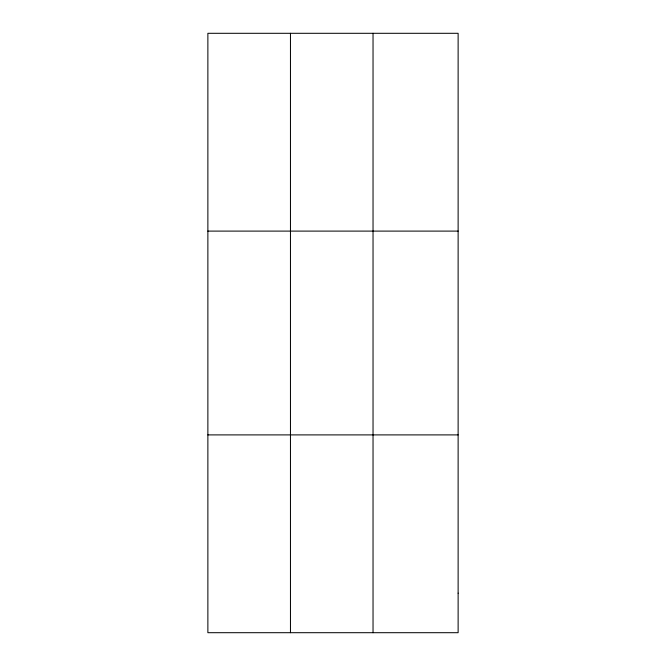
<?xml version="1.0" encoding="UTF-8"?>
<svg xmlns="http://www.w3.org/2000/svg" width="666" height="666" viewBox="0 0 666 666"><rect width="100%" height="100%" fill="white"/><g stroke="black" fill="none" stroke-linecap="round" stroke-linejoin="round"><path stroke-width="1" d="M290.459 33.3L290.459 632.7M373.035 33.3L373.035 632.7M207.875 231.102L458.125 231.102M207.875 434.898L458.125 434.898M458.125 593.14L458.125 632.7L207.875 632.7L207.875 33.3L458.125 33.3L458.125 593.14"/></g></svg>
